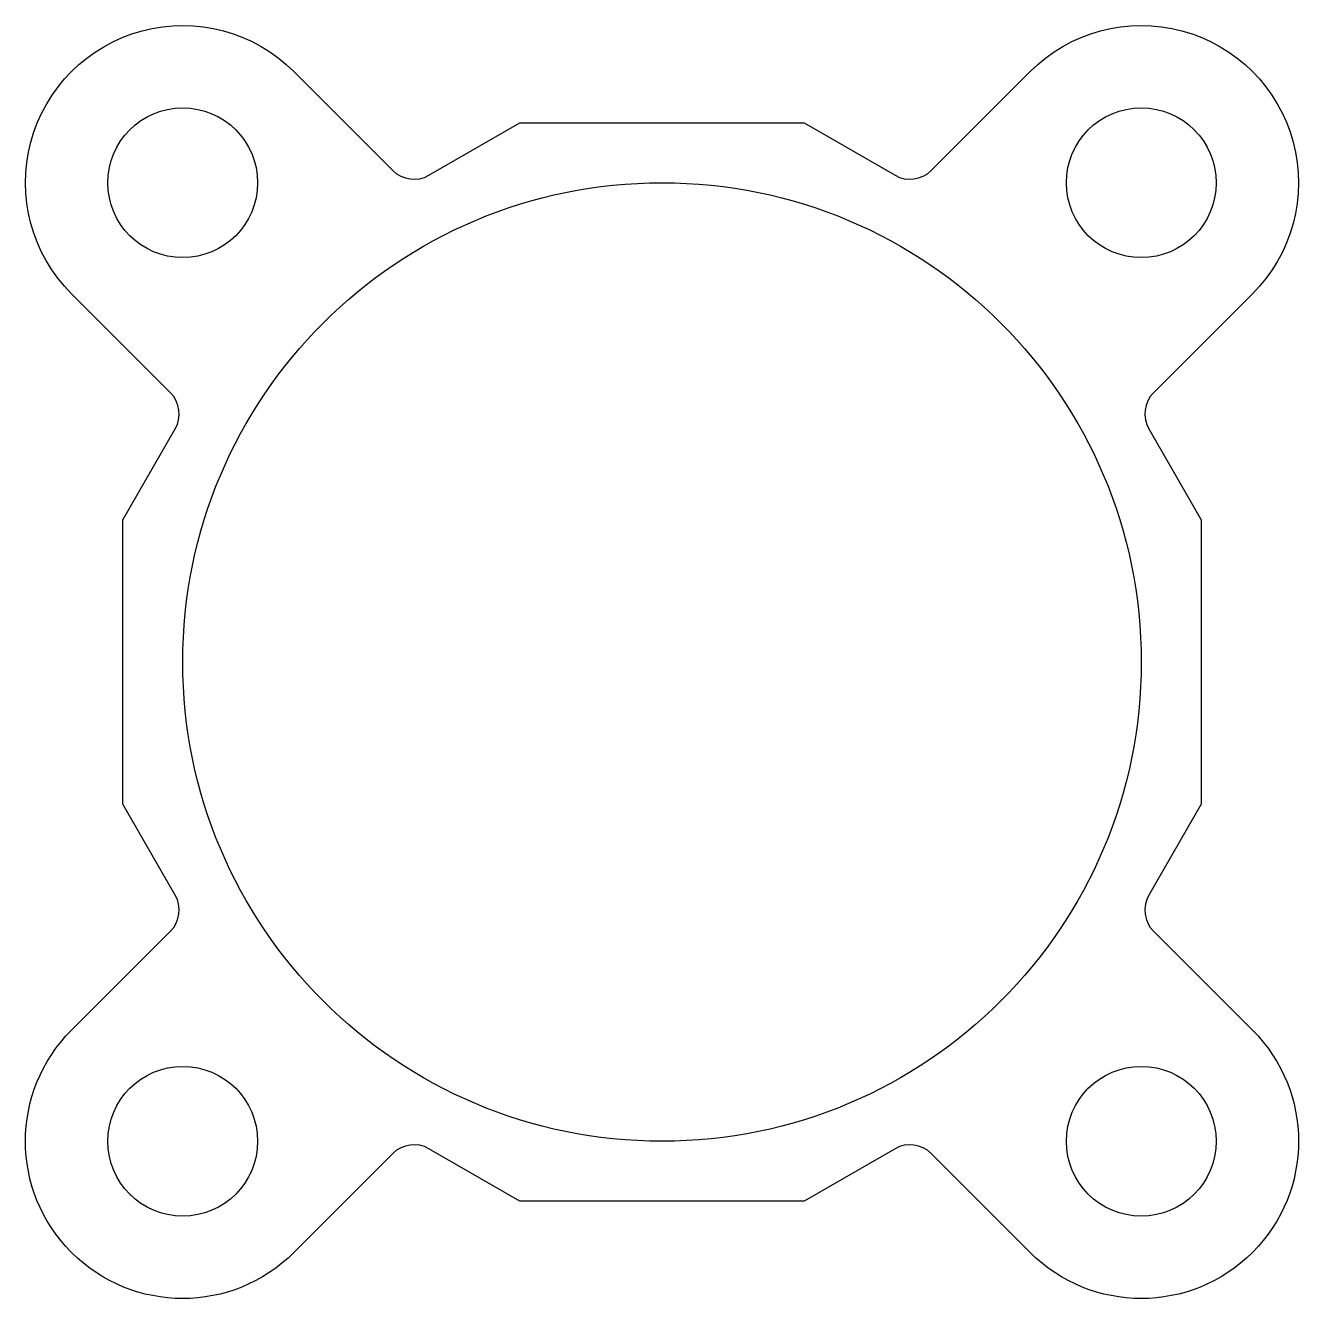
# Model space of a CAD drawing. Extents: x 943.4 to 985.9, y -22.2 to 20.3.
import ezdxf

# ---------------------------------------------------------------- set-up
doc = ezdxf.new("R2010")
doc.units = 0
doc.header["$LTSCALE"] = 15
doc.layers.get('0').update_dxf_attribs({"linetype": 'CONTINUOUS'})

msp = doc.modelspace()

# ---------------------------------------------------------------- linework, layer by layer
msp.add_lwpolyline([(948.436, 6.818, 0.339454), (948.277, 8.025), (944.975, 11.327, -1), (952.399, 18.751), (955.701, 15.449, 0.339454), (956.908, 15.29), (959.937, 17.039), (969.437, 17.039), (972.466, 15.29, 0.339454), (973.673, 15.449), (976.975, 18.751, -1), (984.399, 11.327), (981.097, 8.025, 0.339454), (980.939, 6.818), (982.687, 3.789), (982.687, -5.711), (980.939, -8.74, 0.339454), (981.097, -9.947), (984.399, -13.249, -1), (976.975, -20.673), (973.673, -17.371, 0.339454), (972.466, -17.212), (969.437, -18.961), (959.937, -18.961), (956.908, -17.212, 0.339454), (955.701, -17.371), (952.399, -20.673, -1), (944.975, -13.249), (948.277, -9.947, 0.339454), (948.436, -8.74), (946.687, -5.711), (946.687, 3.789)], format="xyb", close=True)
for centre, radius in [((948.687, 15.039), 2.5), ((980.687, 15.039), 2.5), ((964.687, -0.961), 16), ((948.687, -16.961), 2.5), ((980.687, -16.961), 2.5)]:
    msp.add_circle(centre, radius)

doc.saveas('drawing.dxf')
